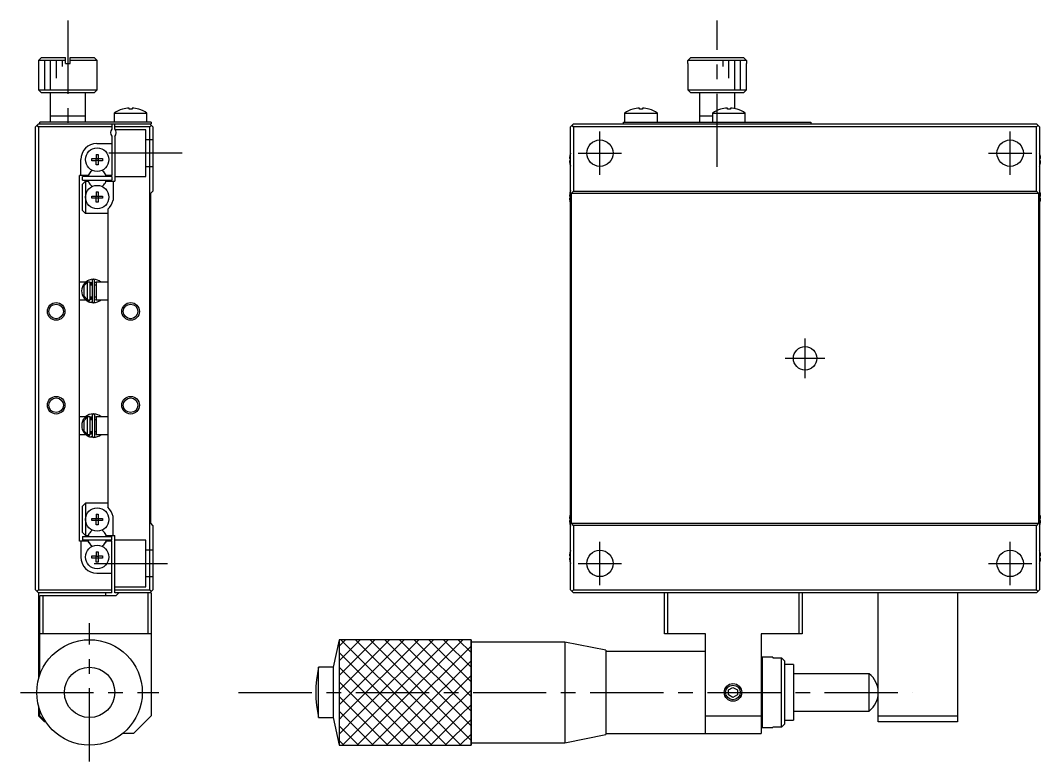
# Model space of a CAD drawing. Extents: x -23 to 392, y 4 to 256.
# Drawn here: x 217.6 to 391.7, y 90.3 to 216.8 of the extents above; entities that cross this region are included whole.
import ezdxf

# ---------------------------------------------------------------- set-up
doc = ezdxf.new("R2010")
doc.units = 0
doc.header["$LTSCALE"] = 10
doc.linetypes.add('CENTER', pattern=[2, 1.25, -0.25, 0.25, -0.25])
doc.linetypes.add('DASHED', pattern=[3.5, 2, -1.5])
doc.layers.get('0').update_dxf_attribs({"linetype": 'CONTINUOUS'})
doc.layers.add('CENTER', color=1, linetype='CENTER')

msp = doc.modelspace()

# ---------------------------------------------------------------- linework, layer by layer
at = {"color": 7, "linetype": 'CONTINUOUS'}
for p, q in [((221.191407, 210.426823), (220.691407, 209.926823)), ((225.291407, 209.926823), (220.691407, 209.926823)), ((220.691407, 209.926823), (220.691407, 204.926823)), ((221.191407, 210.426823), (225.291407, 210.426823)), ((225.291407, 209.426823), (225.291407, 210.426823)), ((225.291407, 209.426823), (226.091407, 209.426823)), ((226.091407, 210.426823), (230.191407, 210.426823)), ((226.091407, 209.426823), (226.091407, 210.426823)), ((230.691407, 209.926823), (226.091407, 209.926823)), ((230.691407, 209.926823), (230.191407, 210.426823)), ((230.691407, 204.926823), (230.691407, 209.926823)), ((331.479967, 209.426823), (331.495992, 209.426823)), ((331.479967, 209.426823), (331.479967, 204.926823)), ((331.495992, 209.926823), (331.99778, 210.426823)), ((331.495992, 209.426823), (331.495992, 209.926823)), ((341.463941, 209.926823), (331.495992, 209.926823)), ((331.99778, 210.426823), (340.962154, 210.426823)), ((340.962154, 210.426823), (341.463941, 209.926823)), ((341.463941, 209.926823), (341.463941, 209.426823)), ((341.463941, 209.426823), (341.479967, 209.426823)), ((341.479967, 204.926823), (341.479967, 209.426823)), ((220.691407, 204.926823), (230.691407, 204.926823)), ((220.691407, 204.926823), (221.191407, 204.426823)), ((230.191407, 204.426823), (221.191407, 204.426823)), ((222.691407, 204.426823), (222.691407, 199.426823)), ((228.691407, 199.426823), (228.691407, 204.426823)), ((230.191407, 204.426823), (230.691407, 204.926823)), ((331.479967, 204.926823), (341.479967, 204.926823)), ((331.479967, 204.926823), (331.979967, 204.426823)), ((340.979967, 204.426823), (331.979967, 204.426823)), ((333.479967, 204.426823), (333.479967, 199.426823)), ((339.479967, 201.718899), (339.479967, 204.426823)), ((340.979967, 204.426823), (341.479967, 204.926823)), ((228.691407, 200.426823), (222.691407, 200.426823)), ((233.591407, 200.969286), (239.191407, 200.969286)), ((233.591407, 200.969286), (233.591407, 199.426823)), ((234.992268, 201.620028), (234.98926, 201.626196)), ((236.131407, 201.620028), (236.131407, 201.813285)), ((236.651407, 201.620028), (236.131407, 201.620028)), ((236.651407, 201.813285), (236.651407, 201.620028)), ((237.793555, 201.626196), (237.790547, 201.620028)), ((239.191407, 199.426823), (239.191407, 200.969286)), ((320.679967, 200.969286), (320.679967, 199.426823)), ((320.679967, 200.969286), (326.279967, 200.969286)), ((322.080828, 201.620028), (322.077819, 201.626196)), ((323.219967, 201.620028), (323.219967, 201.813285)), ((323.739967, 201.620028), (323.219967, 201.620028)), ((323.739967, 201.813285), (323.739967, 201.620028)), ((324.882115, 201.626196), (324.879106, 201.620028)), ((326.279967, 199.426823), (326.279967, 200.969286)), ((335.679967, 200.426823), (333.479967, 200.426823)), ((335.679967, 200.969286), (335.679967, 199.426823)), ((335.679967, 200.969286), (341.279967, 200.969286)), ((337.080828, 201.620028), (337.077819, 201.626196)), ((338.219967, 201.620028), (338.219967, 201.813285)), ((338.739967, 201.620028), (338.219967, 201.620028)), ((338.739967, 201.813285), (338.739967, 201.620028)), ((339.882115, 201.626196), (339.879106, 201.620028)), ((341.279967, 199.426823), (341.279967, 200.969286)), ((220.691407, 199.126823), (220.191407, 198.626823)), ((220.191407, 119.626823), (220.191407, 198.626823)), ((220.691407, 198.626823), (220.441407, 198.876823)), ((220.691407, 199.126823), (239.891407, 199.126823)), ((233.191407, 198.626823), (220.691407, 198.626823)), ((220.691407, 198.626823), (220.691407, 119.626823)), ((220.891407, 199.126823), (220.891407, 199.426823)), ((239.891407, 199.426823), (220.891407, 199.426823)), ((233.191407, 199.126823), (233.191407, 198.226823)), ((233.691407, 198.288261), (233.691407, 199.126823)), ((239.691407, 198.626823), (233.691407, 198.626823)), ((240.191407, 198.626823), (239.691407, 199.126823)), ((239.941407, 198.876823), (239.691407, 198.626823)), ((239.691407, 119.626823), (239.691407, 198.626823)), ((239.891407, 199.426823), (239.891407, 199.126823)), ((240.191407, 198.626823), (240.191407, 187.626823)), ((311.479967, 198.626823), (311.979967, 199.126823)), ((311.479967, 119.626823), (311.479967, 198.626823)), ((311.979967, 198.626823), (311.729967, 198.876823)), ((311.979967, 199.126823), (390.979967, 199.126823)), ((311.979967, 198.626823), (311.979967, 187.626823)), ((390.979967, 198.626823), (311.979967, 198.626823)), ((320.479967, 199.126823), (320.479967, 199.426823)), ((320.479967, 199.426823), (352.479967, 199.426823)), ((352.479967, 199.426823), (352.479967, 199.126823)), ((391.479967, 198.626823), (390.979967, 199.126823)), ((391.229967, 198.876823), (390.979967, 198.626823)), ((390.979967, 187.626823), (390.979967, 198.626823)), ((391.479967, 198.626823), (391.479967, 119.626823)), ((233.191407, 197.026823), (233.191407, 190.326823)), ((233.691407, 196.965385), (233.691407, 189.326823)), ((230.641407, 195.776823), (233.191407, 195.776823)), ((230.511407, 193.913185), (230.871407, 193.913185)), ((230.511407, 193.913185), (230.511407, 193.206823)), ((230.871407, 193.913185), (230.871407, 193.206823)), ((311.405823, 193.915439), (311.410445, 193.913185)), ((391.549488, 193.913185), (391.554111, 193.915439)), ((227.891407, 190.326823), (227.891407, 193.026823)), ((229.805046, 192.846823), (229.805046, 193.206823)), ((229.805046, 193.206823), (230.511407, 193.206823)), ((230.511407, 192.846823), (229.805046, 192.846823)), ((230.52178, 193.196451), (230.511407, 193.206823)), ((230.52178, 192.857195), (230.511407, 192.846823)), ((230.511407, 192.140462), (230.511407, 192.846823)), ((230.871407, 192.140462), (230.511407, 192.140462)), ((230.52178, 193.196451), (230.861035, 193.196451)), ((230.52178, 192.857195), (230.52178, 193.196451)), ((230.861035, 192.857195), (230.52178, 192.857195)), ((230.861035, 193.196451), (230.871407, 193.206823)), ((230.861035, 193.196451), (230.861035, 192.857195)), ((230.861035, 192.857195), (230.871407, 192.846823)), ((230.871407, 193.206823), (231.577769, 193.206823)), ((230.871407, 192.846823), (230.871407, 192.140462)), ((231.577769, 192.846823), (230.871407, 192.846823)), ((231.577769, 193.206823), (231.577769, 192.846823)), ((311.290108, 193.206823), (311.410445, 193.206823)), ((311.410445, 192.846823), (311.290108, 192.846823)), ((311.410445, 192.140462), (311.405823, 192.138207)), ((311.410445, 193.206823), (311.410445, 192.846823)), ((391.549488, 193.206823), (391.669826, 193.206823)), ((391.549488, 192.846823), (391.549488, 193.206823)), ((391.669826, 192.846823), (391.549488, 192.846823)), ((391.554111, 192.138207), (391.549488, 192.140462)), ((227.691407, 127.926823), (227.691407, 190.326823)), ((229.146995, 190.326823), (227.691407, 190.326823)), ((228.191407, 189.526823), (228.191407, 190.126823)), ((233.191407, 190.126823), (228.191407, 190.126823)), ((229.316592, 190.620573), (229.146995, 190.326823)), ((232.235819, 190.326823), (232.066223, 190.620573)), ((233.191407, 190.326823), (232.235819, 190.326823)), ((233.191407, 190.126823), (233.191407, 189.526823)), ((228.191407, 189.526821), (233.191407, 189.526821)), ((228.191407, 188.826823), (228.691407, 189.326823)), ((228.191407, 184.326823), (228.191407, 188.826823)), ((228.691407, 189.326823), (229.146995, 189.326823)), ((228.691407, 189.326823), (228.691407, 183.826823)), ((229.146995, 189.326823), (229.316592, 189.033073)), ((232.066223, 189.033073), (232.235819, 189.326823)), ((232.235819, 189.326823), (233.691407, 189.326823)), ((233.391407, 189.326823), (233.391407, 186.104808)), ((229.805046, 186.446823), (229.805046, 186.806823)), ((229.805046, 186.806823), (230.511407, 186.806823)), ((230.511407, 186.446823), (229.805046, 186.446823)), ((230.511407, 187.513185), (230.871407, 187.513185)), ((230.511407, 187.513185), (230.511407, 186.806823)), ((230.52178, 186.796451), (230.511407, 186.806823)), ((230.52178, 186.457195), (230.511407, 186.446823)), ((230.511407, 185.740462), (230.511407, 186.446823)), ((230.52178, 186.796451), (230.861035, 186.796451)), ((230.52178, 186.457195), (230.52178, 186.796451)), ((230.861035, 186.457195), (230.52178, 186.457195)), ((230.861035, 186.796451), (230.871407, 186.806823)), ((230.861035, 186.796451), (230.861035, 186.457195)), ((230.861035, 186.457195), (230.871407, 186.446823)), ((230.871407, 187.513185), (230.871407, 186.806823)), ((230.871407, 186.806823), (231.577769, 186.806823)), ((230.871407, 186.446823), (230.871407, 185.740462)), ((231.577769, 186.446823), (230.871407, 186.446823)), ((231.577769, 186.806823), (231.577769, 186.446823)), ((239.841407, 187.276823), (240.191407, 187.626823)), ((239.841407, 130.976823), (239.841407, 187.276823)), ((311.290108, 186.806823), (311.410445, 186.806823)), ((311.410445, 186.446823), (311.290108, 186.446823)), ((311.405823, 187.515439), (311.410445, 187.513185)), ((311.410445, 186.806823), (311.410445, 186.446823)), ((311.629967, 187.276823), (311.979967, 187.626823)), ((311.629967, 130.976823), (311.629967, 187.276823)), ((311.629967, 187.276823), (391.329967, 187.276823)), ((311.979967, 187.626823), (390.979967, 187.626823)), ((390.979967, 187.626823), (391.329967, 187.276823)), ((391.329967, 187.276823), (391.329967, 130.976823)), ((391.549488, 187.513185), (391.554111, 187.515439)), ((391.549488, 186.806823), (391.669826, 186.806823)), ((391.549488, 186.446823), (391.549488, 186.806823)), ((391.669826, 186.446823), (391.549488, 186.446823)), ((230.871407, 185.740462), (230.511407, 185.740462)), ((232.491407, 184.547761), (232.491407, 133.705886)), ((311.410445, 185.740462), (311.405823, 185.738207)), ((391.554111, 185.738207), (391.549488, 185.740462)), ((228.691407, 183.826823), (228.191407, 184.326823)), ((232.491407, 183.826823), (228.691407, 183.826823)), ((229.265408, 172.452691), (229.23515, 172.439738)), ((229.259902, 172.449413), (229.256269, 172.448842)), ((229.320678, 172.474253), (229.264935, 172.453618)), ((229.811673, 172.383511), (229.811673, 168.833511)), ((230.261673, 168.833511), (230.261673, 172.383511)), ((228.736609, 172.126823), (227.691407, 172.126823)), ((228.491407, 171.543338), (228.991407, 172.072507)), ((228.491407, 169.710308), (228.491407, 171.543338)), ((229.491407, 172.126823), (228.991407, 172.126823)), ((228.991407, 172.126823), (228.991407, 169.126823)), ((229.491321, 172.060167), (229.811656, 172.143129)), ((229.491406, 172.054359), (229.504425, 172.056508)), ((229.491407, 169.126823), (229.491407, 172.126823)), ((229.811673, 171.626823), (229.491407, 171.626823)), ((229.504425, 172.056508), (229.517963, 172.058046)), ((229.517963, 172.058046), (229.531567, 172.058889)), ((229.531567, 172.058889), (229.5452, 172.059032)), ((229.5452, 172.059032), (229.558824, 172.058475)), ((229.558824, 172.058475), (229.572404, 172.05722)), ((229.572404, 172.05722), (229.585902, 172.05527)), ((229.585902, 172.05527), (229.599282, 172.052631)), ((229.599282, 172.052631), (229.612508, 172.049311)), ((229.612508, 172.049311), (229.625545, 172.04532)), ((229.625545, 172.04532), (229.638358, 172.040671)), ((229.638358, 172.040671), (229.650915, 172.035377)), ((229.650915, 172.035377), (229.663182, 172.029454)), ((229.663182, 172.029454), (229.675129, 172.02292)), ((229.675129, 172.02292), (229.686725, 172.015794)), ((229.686725, 172.015794), (229.697942, 172.008096)), ((229.691407, 171.626823), (229.691407, 172.013055)), ((229.697942, 172.008096), (229.708754, 171.999849)), ((229.708754, 171.999849), (229.719134, 171.991075)), ((229.719134, 171.991075), (229.729058, 171.981799)), ((229.729058, 171.981799), (229.738503, 171.972045)), ((229.738503, 171.972045), (229.747448, 171.961839)), ((229.747448, 171.961839), (229.755873, 171.95121)), ((229.755873, 171.95121), (229.76376, 171.940182)), ((229.76376, 171.940182), (229.771092, 171.928786)), ((229.771092, 171.928786), (229.777853, 171.917049)), ((229.777853, 171.917049), (229.784029, 171.905001)), ((229.784029, 171.905001), (229.789608, 171.892671)), ((229.789608, 171.892671), (229.794577, 171.880089)), ((229.794577, 171.880089), (229.798928, 171.867285)), ((229.798928, 171.867285), (229.802651, 171.854289)), ((229.802651, 171.854289), (229.80574, 171.841133)), ((229.80574, 171.841133), (229.808188, 171.827846)), ((229.808188, 171.827846), (229.809991, 171.81446)), ((229.809991, 171.81446), (229.811145, 171.801006)), ((229.811145, 171.801006), (229.811649, 171.787514)), ((229.811649, 171.787514), (229.811673, 171.783959)), ((230.491407, 171.626823), (230.261673, 171.626823)), ((230.261727, 172.142803), (230.4915, 172.091219)), ((230.491407, 172.126823), (230.491407, 169.126823)), ((232.491407, 172.126823), (230.491407, 172.126823)), ((227.691407, 169.126823), (228.695089, 169.126823)), ((228.991407, 169.18114), (228.491407, 169.710308)), ((228.991407, 169.126823), (229.491407, 169.126823)), ((229.256041, 168.768208), (229.332359, 169.024765)), ((229.280712, 168.862788), (229.276548, 168.849371)), ((229.285302, 168.876855), (229.280712, 168.862788)), ((229.290292, 168.891487), (229.285302, 168.876855)), ((229.29565, 168.906596), (229.290292, 168.891487)), ((229.301344, 168.922091), (229.29565, 168.906596)), ((229.307341, 168.93788), (229.301344, 168.922091)), ((229.313604, 168.953868), (229.307341, 168.93788)), ((229.320096, 168.969958), (229.313604, 168.953868)), ((229.326778, 168.986055), (229.320096, 168.969958)), ((229.33361, 169.002061), (229.326778, 168.986055)), ((229.332359, 169.024765), (229.384497, 169.126842)), ((229.34055, 169.017881), (229.33361, 169.002061)), ((229.347558, 169.033419), (229.34055, 169.017881)), ((229.35459, 169.048583), (229.347558, 169.033419)), ((229.361605, 169.063281), (229.35459, 169.048583)), ((229.368561, 169.077425), (229.361605, 169.063281)), ((229.375416, 169.09093), (229.368561, 169.077425)), ((229.382129, 169.103715), (229.375416, 169.09093)), ((229.388659, 169.115703), (229.382129, 169.103715)), ((229.394968, 169.126823), (229.388659, 169.115703)), ((229.49635, 169.161768), (229.491393, 169.162665)), ((229.491407, 169.626823), (229.811673, 169.626823)), ((229.509847, 169.159813), (229.49635, 169.161768)), ((229.523425, 169.158552), (229.509847, 169.159813)), ((229.537047, 169.157991), (229.523425, 169.158552)), ((229.550676, 169.158129), (229.537047, 169.157991)), ((229.564276, 169.158966), (229.550676, 169.158129)), ((229.577809, 169.160498), (229.564276, 169.158966)), ((229.591241, 169.162719), (229.577809, 169.160498)), ((229.604535, 169.165623), (229.591241, 169.162719)), ((229.617656, 169.1692), (229.604535, 169.165623)), ((229.630571, 169.173437), (229.617656, 169.1692)), ((229.643247, 169.178322), (229.630571, 169.173437)), ((229.655651, 169.183841), (229.643247, 169.178322)), ((229.667753, 169.189975), (229.655651, 169.183841)), ((229.679524, 169.196708), (229.667753, 169.189975)), ((229.690935, 169.204019), (229.679524, 169.196708)), ((229.701959, 169.211889), (229.690935, 169.204019)), ((229.691407, 169.204099), (229.691407, 169.626823)), ((229.71257, 169.220295), (229.701959, 169.211889)), ((229.722744, 169.229214), (229.71257, 169.220295)), ((229.732459, 169.238624), (229.722744, 169.229214)), ((229.741692, 169.248498), (229.732459, 169.238624)), ((229.750423, 169.258812), (229.741692, 169.248498)), ((229.758632, 169.26954), (229.750423, 169.258812)), ((229.766304, 169.280654), (229.758632, 169.26954)), ((229.77342, 169.292128), (229.766304, 169.280654)), ((229.779966, 169.303933), (229.77342, 169.292128)), ((229.785928, 169.316041), (229.779966, 169.303933)), ((229.791294, 169.328423), (229.785928, 169.316041)), ((229.796052, 169.34105), (229.791294, 169.328423)), ((229.800193, 169.353893), (229.796052, 169.34105)), ((229.803708, 169.36692), (229.800193, 169.353893)), ((229.806589, 169.380103), (229.803708, 169.36692)), ((229.80883, 169.393411), (229.806589, 169.380103)), ((229.810427, 169.406812), (229.80883, 169.393411)), ((229.811375, 169.420276), (229.810427, 169.406812)), ((229.811673, 169.433062), (229.811375, 169.420276)), ((230.261673, 169.626823), (230.491407, 169.626823)), ((230.491653, 169.125992), (230.261725, 169.073905)), ((230.491407, 169.126823), (232.491407, 169.126823)), ((229.222813, 168.78273), (229.262461, 168.765573)), ((229.261076, 168.779794), (229.260979, 168.77405)), ((229.260979, 168.77405), (229.261427, 168.769488)), ((229.261716, 168.786685), (229.261076, 168.779794)), ((229.261427, 168.769488), (229.264083, 168.7639)), ((229.262897, 168.794683), (229.261716, 168.786685)), ((229.264612, 168.803739), (229.262897, 168.794683)), ((229.264083, 168.7639), (229.264935, 168.763403)), ((229.266849, 168.813799), (229.264612, 168.803739)), ((229.264935, 168.763403), (229.296522, 168.751066)), ((229.269595, 168.824803), (229.266849, 168.813799)), ((229.272835, 168.836684), (229.269595, 168.824803)), ((229.276548, 168.849371), (229.272835, 168.836684)), ((229.296522, 168.751066), (229.330454, 168.739681)), ((229.316769, 168.743727), (230.008016, 168.609978)), ((229.330454, 168.739681), (229.364903, 168.730006)), ((229.364903, 168.730006), (229.399782, 168.722065)), ((229.399782, 168.722065), (229.435007, 168.715878)), ((229.435007, 168.715878), (229.47049, 168.711458)), ((229.47049, 168.711458), (229.506145, 168.708817)), ((229.506145, 168.708817), (229.541884, 168.707959)), ((229.541884, 168.707959), (229.577621, 168.708888)), ((229.577621, 168.708888), (229.613268, 168.7116)), ((229.613268, 168.7116), (229.648739, 168.716089)), ((229.648739, 168.716089), (229.683945, 168.722344)), ((229.683945, 168.722344), (229.718802, 168.73035)), ((229.718802, 168.73035), (229.753225, 168.740088)), ((229.753225, 168.740088), (229.787128, 168.751534)), ((229.787128, 168.751534), (229.820429, 168.76466)), ((229.820429, 168.76466), (229.82226, 168.765438)), ((228.703156, 149.126823), (227.691407, 149.126823)), ((228.491407, 148.543338), (228.991407, 149.072507)), ((228.491407, 146.710308), (228.491407, 148.543338)), ((229.491407, 149.126823), (228.991407, 149.126823)), ((228.991407, 149.126823), (228.991407, 146.126823)), ((229.274636, 149.490375), (229.236405, 149.473908)), ((229.329907, 149.511937), (229.274164, 149.491301)), ((229.491377, 149.094369), (229.820884, 149.180813)), ((229.491391, 149.090109), (229.500217, 149.091963)), ((229.491407, 146.126823), (229.491407, 149.126823)), ((229.820902, 148.626823), (229.491407, 148.626823)), ((229.500217, 149.091963), (229.513654, 149.094192)), ((229.513654, 149.094192), (229.527192, 149.09573)), ((229.527192, 149.09573), (229.540796, 149.096572)), ((229.540796, 149.096572), (229.554428, 149.096715)), ((229.554428, 149.096715), (229.568053, 149.096158)), ((229.568053, 149.096158), (229.581633, 149.094903)), ((229.581633, 149.094903), (229.595131, 149.092953)), ((229.595131, 149.092953), (229.608511, 149.090314)), ((229.608511, 149.090314), (229.621737, 149.086994)), ((229.621737, 149.086994), (229.634774, 149.083004)), ((229.634774, 149.083004), (229.647587, 149.078354)), ((229.647587, 149.078354), (229.660143, 149.07306)), ((229.660143, 149.07306), (229.67241, 149.067138)), ((229.67241, 149.067138), (229.684357, 149.060604)), ((229.684357, 149.060604), (229.695953, 149.053478)), ((229.691407, 148.626823), (229.691407, 149.056491)), ((229.695953, 149.053478), (229.707171, 149.04578)), ((229.707171, 149.04578), (229.717983, 149.037533)), ((229.717983, 149.037533), (229.728362, 149.028759)), ((229.728362, 149.028759), (229.738286, 149.019482)), ((229.738286, 149.019482), (229.747732, 149.009728)), ((229.747732, 149.009728), (229.756677, 148.999523)), ((229.756677, 148.999523), (229.765102, 148.988893)), ((229.765102, 148.988893), (229.772989, 148.977866)), ((229.772989, 148.977866), (229.780321, 148.96647)), ((229.780321, 148.96647), (229.787081, 148.954733)), ((229.787081, 148.954733), (229.793258, 148.942685)), ((229.793258, 148.942685), (229.798836, 148.930355)), ((229.798836, 148.930355), (229.803806, 148.917773)), ((229.803806, 148.917773), (229.808157, 148.904968)), ((229.808157, 148.904968), (229.81188, 148.891973)), ((229.81188, 148.891973), (229.814969, 148.878816)), ((229.814969, 148.878816), (229.817417, 148.865529)), ((229.817417, 148.865529), (229.81922, 148.852143)), ((229.81922, 148.852143), (229.820374, 148.838689)), ((229.820374, 148.838689), (229.820877, 148.825198)), ((229.820877, 148.825198), (229.820902, 148.821642)), ((229.820902, 149.421194), (229.820902, 145.871194)), ((230.270902, 145.871194), (230.270902, 149.421194)), ((230.491407, 148.626823), (230.270902, 148.626823)), ((230.270956, 149.180486), (230.491576, 149.131667)), ((230.491407, 149.126823), (230.491407, 146.126823)), ((232.491407, 149.126823), (230.491407, 149.126823)), ((230.491576, 149.131667), (230.50673, 149.127057)), ((228.991407, 146.18114), (228.491407, 146.710308)), ((229.491407, 146.626823), (229.820902, 146.626823)), ((229.676982, 146.227659), (229.66488, 146.221524)), ((229.688753, 146.234391), (229.676982, 146.227659)), ((229.700163, 146.241703), (229.688753, 146.234391)), ((229.691407, 146.235678), (229.691407, 146.626823)), ((229.711187, 146.249572), (229.700163, 146.241703)), ((229.721799, 146.257978), (229.711187, 146.249572)), ((229.731973, 146.266898), (229.721799, 146.257978)), ((229.741687, 146.276307), (229.731973, 146.266898)), ((229.75092, 146.286182), (229.741687, 146.276307)), ((229.759651, 146.296496), (229.75092, 146.286182)), ((229.767861, 146.307224), (229.759651, 146.296496)), ((229.775532, 146.318338), (229.767861, 146.307224)), ((229.782648, 146.329812), (229.775532, 146.318338)), ((229.789195, 146.341617), (229.782648, 146.329812)), ((229.795157, 146.353725), (229.789195, 146.341617)), ((229.800523, 146.366107), (229.795157, 146.353725)), ((229.805281, 146.378734), (229.800523, 146.366107)), ((229.809422, 146.391576), (229.805281, 146.378734)), ((229.812936, 146.404604), (229.809422, 146.391576)), ((229.815817, 146.417787), (229.812936, 146.404604)), ((229.818059, 146.431094), (229.815817, 146.417787)), ((229.819655, 146.444496), (229.818059, 146.431094)), ((229.820603, 146.45796), (229.819655, 146.444496)), ((229.820902, 146.470746), (229.820603, 146.45796)), ((230.270902, 146.626823), (230.491407, 146.626823)), ((227.691407, 146.126823), (228.747076, 146.126823)), ((228.991407, 146.126823), (229.491407, 146.126823)), ((229.231835, 145.819918), (229.285259, 145.797622)), ((229.265269, 145.805892), (229.341588, 146.062449)), ((229.270314, 145.817635), (229.27021, 145.811665)), ((229.27021, 145.811665), (229.270693, 145.806969)), ((229.271003, 145.824841), (229.270314, 145.817635)), ((229.270693, 145.806969), (229.273311, 145.801584)), ((229.272275, 145.833236), (229.271003, 145.824841)), ((229.274121, 145.842766), (229.272275, 145.833236)), ((229.273311, 145.801584), (229.274164, 145.801087)), ((229.276528, 145.853369), (229.274121, 145.842766)), ((229.274164, 145.801087), (229.305751, 145.78875)), ((229.279481, 145.864977), (229.276528, 145.853369)), ((229.282962, 145.877514), (229.279481, 145.864977)), ((229.286947, 145.8909), (229.282962, 145.877514)), ((229.29141, 145.905048), (229.286947, 145.8909)), ((229.296324, 145.919867), (229.29141, 145.905048)), ((229.301655, 145.935259), (229.296324, 145.919867)), ((229.307371, 145.951127), (229.301655, 145.935259)), ((229.305751, 145.78875), (229.339683, 145.777364)), ((229.313432, 145.967367), (229.307371, 145.951127)), ((229.319802, 145.983874), (229.313432, 145.967367)), ((229.326437, 146.000542), (229.319802, 145.983874)), ((229.325998, 145.781411), (230.017245, 145.647662)), ((229.333296, 146.017262), (229.326437, 146.000542)), ((229.340333, 146.033927), (229.333296, 146.017262)), ((229.339683, 145.777364), (229.374132, 145.767689)), ((229.347504, 146.050428), (229.340333, 146.033927)), ((229.341588, 146.062449), (229.372767, 146.126842)), ((229.354762, 146.066659), (229.347504, 146.050428)), ((229.36206, 146.082515), (229.354762, 146.066659)), ((229.369351, 146.097894), (229.36206, 146.082515)), ((229.376588, 146.112695), (229.369351, 146.097894)), ((229.374132, 145.767689), (229.409011, 145.759749)), ((229.383723, 146.126823), (229.376588, 146.112695)), ((229.409011, 145.759749), (229.444235, 145.753561)), ((229.444235, 145.753561), (229.479718, 145.749142)), ((229.479718, 145.749142), (229.515373, 145.7465)), ((229.4922, 146.202096), (229.491403, 146.202276)), ((229.505579, 146.199451), (229.4922, 146.202096)), ((229.519076, 146.197496), (229.505579, 146.199451)), ((229.515373, 145.7465), (229.551113, 145.745643)), ((229.532653, 146.196236), (229.519076, 146.197496)), ((229.546275, 146.195674), (229.532653, 146.196236)), ((229.559904, 146.195813), (229.546275, 146.195674)), ((229.551113, 145.745643), (229.58685, 145.746571)), ((229.573504, 146.196649), (229.559904, 146.195813)), ((229.587038, 146.198181), (229.573504, 146.196649)), ((229.58685, 145.746571), (229.622497, 145.749284)), ((229.600469, 146.200403), (229.587038, 146.198181)), ((229.613763, 146.203307), (229.600469, 146.200403)), ((229.626885, 146.206883), (229.613763, 146.203307)), ((229.622497, 145.749284), (229.657967, 145.753773)), ((229.6398, 146.211121), (229.626885, 146.206883)), ((229.652475, 146.216006), (229.6398, 146.211121)), ((229.66488, 146.221524), (229.652475, 146.216006)), ((229.657967, 145.753773), (229.693174, 145.760028)), ((229.693174, 145.760028), (229.728031, 145.768034)), ((229.728031, 145.768034), (229.762453, 145.777771)), ((229.762453, 145.777771), (229.796356, 145.789217)), ((229.796356, 145.789217), (229.829658, 145.802344)), ((229.829658, 145.802344), (229.831489, 145.803122)), ((230.491459, 146.160807), (230.270954, 146.111589)), ((230.491407, 146.126823), (232.491407, 146.126823)), ((228.191407, 133.926823), (228.691407, 134.426823)), ((232.491407, 134.426823), (228.691407, 134.426823)), ((228.691407, 134.426823), (228.691407, 128.926823)), ((228.191407, 129.426823), (228.191407, 133.926823)), ((230.511407, 132.513185), (230.871407, 132.513185)), ((230.511407, 132.513185), (230.511407, 131.806823)), ((230.871407, 132.513185), (230.871407, 131.806823)), ((311.405823, 132.515439), (311.410445, 132.513185)), ((391.549488, 132.513185), (391.554111, 132.515439)), ((229.805046, 131.446823), (229.805046, 131.806823)), ((229.805046, 131.806823), (230.511407, 131.806823)), ((230.511407, 131.446823), (229.805046, 131.446823)), ((230.52178, 131.796451), (230.511407, 131.806823)), ((230.52178, 131.457195), (230.511407, 131.446823)), ((230.511407, 130.740462), (230.511407, 131.446823)), ((230.871407, 130.740462), (230.511407, 130.740462)), ((230.52178, 131.796451), (230.861035, 131.796451)), ((230.52178, 131.457195), (230.52178, 131.796451)), ((230.861035, 131.457195), (230.52178, 131.457195)), ((230.861035, 131.796451), (230.871407, 131.806823)), ((230.861035, 131.796451), (230.861035, 131.457195)), ((230.861035, 131.457195), (230.871407, 131.446823)), ((230.871407, 131.806823), (231.577769, 131.806823)), ((230.871407, 131.446823), (230.871407, 130.740462)), ((231.577769, 131.446823), (230.871407, 131.446823)), ((231.577769, 131.806823), (231.577769, 131.446823)), ((233.391407, 128.926823), (233.391407, 132.148839)), ((240.191407, 130.626823), (239.841407, 130.976823)), ((240.191407, 130.626823), (240.191407, 119.626823)), ((311.290108, 131.806823), (311.410445, 131.806823)), ((311.410445, 131.446823), (311.290108, 131.446823)), ((311.410445, 130.740462), (311.405823, 130.738207)), ((311.410445, 131.806823), (311.410445, 131.446823)), ((311.979967, 130.626823), (311.629967, 130.976823)), ((311.629967, 130.976823), (391.329967, 130.976823)), ((390.979967, 130.626823), (311.979967, 130.626823)), ((311.979967, 130.626823), (311.979967, 119.626823)), ((391.329967, 130.976823), (390.979967, 130.626823)), ((390.979967, 119.626823), (390.979967, 130.626823)), ((391.549488, 131.806823), (391.669826, 131.806823)), ((391.549488, 131.446823), (391.549488, 131.806823)), ((391.669826, 131.446823), (391.549488, 131.446823)), ((391.554111, 130.738207), (391.549488, 130.740462)), ((228.691407, 128.926823), (228.191407, 129.426823)), ((228.691407, 128.926823), (229.146995, 128.926823)), ((229.146995, 128.926823), (229.316592, 129.220573)), ((232.066223, 129.220573), (232.235819, 128.926823)), ((232.235819, 128.926823), (233.691407, 128.926823)), ((233.691407, 119.126823), (233.691407, 128.926823)), ((229.146995, 127.926823), (227.691407, 127.926823)), ((227.891407, 127.926823), (227.891407, 125.226823)), ((228.191407, 128.726825), (233.191407, 128.726825)), ((228.191407, 128.726823), (228.191407, 128.126823)), ((233.191407, 128.126823), (228.191407, 128.126823)), ((229.316592, 127.633073), (229.146995, 127.926823)), ((232.235819, 127.926823), (232.066223, 127.633073)), ((233.191407, 127.926823), (232.235819, 127.926823)), ((233.191407, 128.126823), (233.191407, 128.726823)), ((233.191407, 119.126823), (233.191407, 127.926823)), ((229.805046, 125.046823), (229.805046, 125.406823)), ((229.805046, 125.406823), (230.511407, 125.406823)), ((230.511407, 126.113185), (230.871407, 126.113185)), ((230.511407, 126.113185), (230.511407, 125.406823)), ((230.52178, 125.396451), (230.511407, 125.406823)), ((230.52178, 125.396451), (230.861035, 125.396451)), ((230.52178, 125.057195), (230.52178, 125.396451)), ((230.861035, 125.396451), (230.871407, 125.406823)), ((230.861035, 125.396451), (230.861035, 125.057195)), ((230.871407, 126.113185), (230.871407, 125.406823)), ((230.871407, 125.406823), (231.577769, 125.406823)), ((231.577769, 125.406823), (231.577769, 125.046823)), ((311.290108, 125.406823), (311.410445, 125.406823)), ((311.405823, 126.115439), (311.410445, 126.113185)), ((311.410445, 125.406823), (311.410445, 125.046823)), ((391.549488, 126.113185), (391.554111, 126.115439)), ((391.549488, 125.406823), (391.669826, 125.406823)), ((391.549488, 125.046823), (391.549488, 125.406823)), ((230.511407, 125.046823), (229.805046, 125.046823)), ((230.52178, 125.057195), (230.511407, 125.046823)), ((230.511407, 124.340462), (230.511407, 125.046823)), ((230.871407, 124.340462), (230.511407, 124.340462)), ((230.861035, 125.057195), (230.52178, 125.057195)), ((230.861035, 125.057195), (230.871407, 125.046823)), ((230.871407, 125.046823), (230.871407, 124.340462)), ((231.577769, 125.046823), (230.871407, 125.046823)), ((311.410445, 125.046823), (311.290108, 125.046823)), ((311.410445, 124.340462), (311.405823, 124.338207)), ((391.669826, 125.046823), (391.549488, 125.046823)), ((391.554111, 124.338207), (391.549488, 124.340462)), ((230.641407, 122.476823), (233.191407, 122.476823)), ((220.691407, 119.126823), (220.191407, 119.626823)), ((220.441407, 119.376823), (220.691407, 119.626823)), ((220.691407, 119.626823), (233.191407, 119.626823)), ((220.691407, 119.126823), (220.691407, 104.431167)), ((233.191407, 119.126823), (220.691407, 119.126823)), ((220.891407, 105.084863), (220.891407, 118.626823)), ((233.891407, 118.626823), (220.891407, 118.626823)), ((221.391407, 118.626823), (221.391407, 112.126823)), ((232.191407, 118.626823), (232.191407, 119.126823)), ((233.691407, 119.626823), (239.691407, 119.626823)), ((239.891407, 119.126823), (233.691407, 119.126823)), ((234.391407, 119.126823), (233.891407, 118.626823)), ((239.391407, 112.126823), (239.391407, 119.126823)), ((239.691407, 119.626823), (239.941407, 119.376823)), ((239.691407, 119.126823), (240.191407, 119.626823)), ((239.891407, 119.126823), (239.891407, 98.126823)), ((311.479967, 119.626823), (311.979967, 119.126823)), ((311.729967, 119.376823), (311.979967, 119.626823)), ((311.979967, 119.626823), (390.979967, 119.626823)), ((390.979967, 119.126823), (311.979967, 119.126823)), ((327.479967, 112.126823), (327.479967, 119.126823)), ((327.979967, 119.126823), (327.979967, 112.126823)), ((350.479967, 112.126823), (350.479967, 119.126823)), ((350.979967, 119.126823), (350.979967, 112.126823)), ((363.979967, 97.126823), (363.979967, 119.126823)), ((377.479967, 119.126823), (377.479967, 97.126823)), ((390.979967, 119.626823), (391.229967, 119.376823)), ((390.979967, 119.126823), (391.479967, 119.626823)), ((239.891407, 112.126823), (220.891407, 112.126823)), ((334.479967, 112.126823), (327.479967, 112.126823)), ((334.479967, 95.126823), (334.479967, 112.126823)), ((350.979967, 112.126823), (343.979967, 112.126823)), ((343.979967, 112.126823), (343.979967, 95.126823)), ((271.979967, 111.126823), (270.979967, 106.426823)), ((271.979967, 111.126823), (271.979967, 93.126823)), ((294.479967, 111.126823), (271.979967, 111.126823)), ((294.479967, 111.126823), (271.979967, 111.126823)), ((271.979967, 111.126823), (271.979967, 93.126823)), ((294.479967, 111.126823), (294.479967, 93.126823)), ((294.479967, 93.126823), (294.479967, 111.126823)), ((310.479967, 110.726823), (294.479967, 110.726823)), ((310.479967, 110.726823), (310.479967, 93.526823)), ((317.479967, 109.326823), (310.479967, 110.726823)), ((317.479967, 109.326823), (317.479967, 94.926823)), ((334.479967, 109.126823), (317.479967, 109.126823)), ((344.179967, 108.126823), (343.979967, 107.926823)), ((344.179967, 108.126823), (344.179967, 96.126823)), ((345.979967, 108.126823), (344.179967, 108.126823)), ((345.979967, 108.126823), (345.979967, 108.042903)), ((345.979967, 108.042903), (347.479967, 108.042903)), ((347.479967, 96.210743), (347.479967, 108.042903)), ((347.479967, 108.042903), (347.979967, 107.53515)), ((268.479967, 97.826823), (268.479967, 106.426823)), ((270.979967, 106.426823), (268.479967, 106.426823)), ((270.979967, 106.426823), (270.979967, 97.826823)), ((347.979967, 107.53515), (347.979967, 96.718496)), ((349.479967, 106.876823), (347.979967, 106.876823)), ((349.479967, 106.876823), (349.479967, 97.376823)), ((362.412787, 105.301823), (349.479967, 105.301823)), ((362.412787, 98.951823), (362.412787, 105.301823)), ((338.429967, 102.559836), (339.179967, 102.992849)), ((339.179967, 102.992849), (339.929967, 102.559836)), ((338.429967, 101.693811), (338.429967, 102.559836)), ((339.179967, 101.260798), (338.429967, 101.693811)), ((339.929967, 101.693811), (339.179967, 101.260798)), ((339.929967, 102.559836), (339.929967, 101.693811)), ((220.691407, 99.82248), (220.691407, 98.126823)), ((220.691407, 98.126823), (221.691407, 97.126823)), ((220.891407, 98.126823), (220.891407, 99.168783)), ((220.891407, 98.126823), (221.94245, 97.075781)), ((236.891407, 95.126823), (239.891407, 98.126823)), ((268.479967, 97.826823), (270.979967, 97.826823)), ((270.979967, 97.826823), (271.979967, 93.126823)), ((334.479967, 98.126823), (343.979967, 98.126823)), ((349.479967, 98.951823), (362.412787, 98.951823)), ((363.979967, 98.126823), (377.479967, 98.126823)), ((221.891407, 97.126823), (221.691407, 97.126823)), ((343.979967, 96.326823), (344.179967, 96.126823)), ((344.179967, 96.126823), (345.979967, 96.126823)), ((345.979967, 96.210743), (345.979967, 96.126823)), ((347.479967, 96.210743), (345.979967, 96.210743)), ((347.979967, 96.718496), (347.479967, 96.210743)), ((347.979967, 97.376823), (349.479967, 97.376823)), ((377.479967, 97.126823), (363.979967, 97.126823)), ((236.891407, 95.126823), (235.048262, 95.126823)), ((310.479967, 93.526823), (317.479967, 94.926823)), ((317.479967, 95.126823), (343.979967, 95.126823)), ((271.979967, 93.126823), (294.479967, 93.126823)), ((271.979967, 93.126823), (294.479967, 93.126823)), ((294.479967, 93.526823), (310.479967, 93.526823))]:
    msp.add_line(p, q, dxfattribs=at)
at = {"color": 3, "linetype": 'CONTINUOUS'}
for p, q in [((221.691407, 209.926823), (221.691407, 204.926823)), ((222.691407, 209.926823), (222.691407, 204.926823)), ((223.691407, 209.926823), (223.691407, 206.926823)), ((224.691407, 209.926823), (224.691407, 208.926823)), ((337.479967, 208.926823), (337.479967, 209.926823)), ((338.479967, 206.926823), (338.479967, 209.926823)), ((339.479967, 204.926823), (339.479967, 209.926823)), ((340.479967, 204.926823), (340.479967, 209.926823)), ((271.979967, 110.02804), (273.07875, 111.126823)), ((271.979967, 107.52804), (275.57875, 111.126823)), ((271.979967, 105.02804), (278.07875, 111.126823)), ((271.979967, 102.52804), (280.57875, 111.126823)), ((271.979967, 100.02804), (283.07875, 111.126823)), ((272.271457, 111.126823), (285.175104, 98.223177)), ((272.675104, 98.223177), (285.57875, 111.126823)), ((274.771457, 111.126823), (287.675104, 98.223177)), ((275.175104, 98.223177), (288.07875, 111.126823)), ((277.271457, 111.126823), (290.175104, 98.223177)), ((277.675104, 98.223177), (290.57875, 111.126823)), ((279.771457, 111.126823), (292.675104, 98.223177)), ((280.175104, 98.223177), (293.07875, 111.126823)), ((282.271457, 111.126823), (294.479967, 98.918314)), ((282.675104, 98.223177), (294.479967, 110.02804)), ((284.771457, 111.126823), (294.479967, 101.418314)), ((287.271457, 111.126823), (294.479967, 103.918314)), ((289.771457, 111.126823), (294.479967, 106.418314)), ((292.271457, 111.126823), (294.479967, 108.918314)), ((271.979967, 108.918314), (282.675104, 98.223177)), ((271.979967, 106.418314), (280.175104, 98.223177)), ((285.175104, 98.223177), (294.479967, 107.52804)), ((287.675104, 98.223177), (294.479967, 105.02804)), ((271.979967, 103.918314), (277.675104, 98.223177)), ((271.979967, 101.418314), (275.175104, 98.223177)), ((290.175104, 98.223177), (294.479967, 102.52804)), ((292.675104, 98.223177), (294.479967, 100.02804)), ((271.979967, 98.918314), (272.675104, 98.223177)), ((271.979967, 97.52804), (272.675104, 98.223177)), ((271.979967, 95.02804), (275.175104, 98.223177)), ((272.57875, 93.126823), (277.675104, 98.223177)), ((272.675104, 98.223177), (277.771457, 93.126823)), ((275.07875, 93.126823), (280.175104, 98.223177)), ((275.175104, 98.223177), (280.271457, 93.126823)), ((277.57875, 93.126823), (282.675104, 98.223177)), ((277.675104, 98.223177), (282.771457, 93.126823)), ((280.07875, 93.126823), (285.175104, 98.223177)), ((280.175104, 98.223177), (285.271457, 93.126823)), ((282.57875, 93.126823), (287.675104, 98.223177)), ((282.675104, 98.223177), (287.771457, 93.126823)), ((285.07875, 93.126823), (290.175104, 98.223177)), ((285.175104, 98.223177), (290.271457, 93.126823)), ((287.57875, 93.126823), (292.675104, 98.223177)), ((287.675104, 98.223177), (292.771457, 93.126823)), ((290.07875, 93.126823), (294.479967, 97.52804)), ((290.175104, 98.223177), (294.479967, 93.918314)), ((292.675104, 98.223177), (294.479967, 96.418314)), ((271.979967, 96.418314), (275.271457, 93.126823)), ((292.57875, 93.126823), (294.479967, 95.02804)), ((271.979967, 93.918314), (272.771457, 93.126823))]:
    msp.add_line(p, q, dxfattribs=at)
at = {"color": 3, "linetype": 'DASHED'}
for p, q in [((238.991407, 198.126823), (233.807665, 198.126823)), ((238.991407, 190.126823), (238.991407, 198.126823)), ((240.191407, 196.376823), (238.991407, 196.376823)), ((238.991407, 191.876823), (240.191407, 191.876823)), ((233.691407, 190.126823), (238.991407, 190.126823)), ((238.991407, 128.126823), (233.691407, 128.126823)), ((238.991407, 120.126823), (238.991407, 128.126823)), ((240.191407, 126.376823), (238.991407, 126.376823)), ((238.991407, 121.876823), (240.191407, 121.876823)), ((233.691407, 120.126823), (238.991407, 120.126823))]:
    msp.add_line(p, q, dxfattribs=at)
at = {"color": 7, "linetype": 'CONTINUOUS'}
for centre, radius in [((230.691407, 193.026823), 2), ((316.479967, 194.126823), 2.25), ((386.479967, 194.126823), 2.25), ((230.691407, 186.626823), 2), ((223.691407, 167.126823), 1.25), ((236.391407, 167.126823), 1.25), ((351.479967, 159.126823), 2), ((223.691407, 151.126823), 1.25), ((236.391407, 151.126823), 1.25), ((230.691407, 131.626823), 2), ((230.691407, 125.226823), 2), ((316.479967, 124.126823), 2.25), ((386.479967, 124.126823), 2.25), ((229.391407, 102.126823), 9), ((229.391407, 102.126823), 4.3), ((339.179967, 102.126823), 1.25)]:
    msp.add_circle(centre, radius, dxfattribs=at)
at = {"color": 3, "linetype": 'CONTINUOUS'}
for centre in [(223.691407, 167.126823), (236.391407, 167.126823), (223.691407, 151.126823), (236.391407, 151.126823), (339.179967, 102.126823)]:
    msp.add_circle(centre, 1.5, dxfattribs=at)
at = {"color": 7, "linetype": 'CONTINUOUS'}
for centre, radius, start, end in [((236.391407, 196.826823), 5, 106.285843, 124.055798), ((236.391407, 196.826823), 4.993235, 92.984767, 106.272555), ((236.391407, 196.826823), 4.993235, 73.727445, 87.015233), ((236.391407, 196.826823), 5, 55.944202, 73.714157), ((323.479967, 196.826823), 5, 106.285843, 124.055798), ((323.479967, 196.826823), 4.993235, 92.984767, 106.272555), ((323.479967, 196.826823), 4.993235, 73.727445, 87.015233), ((323.479967, 196.826823), 5, 55.944202, 73.714157), ((338.479967, 196.826823), 5, 106.285843, 124.055798), ((338.479967, 196.826823), 4.993235, 92.984767, 106.272555), ((338.479967, 196.826823), 4.993235, 73.727445, 87.015233), ((338.479967, 196.826823), 5, 55.944202, 73.714157), ((233.991407, 197.626823), 1, 143.130102, 216.869898), ((232.941407, 197.626823), 1, 318.590378, 41.409622), ((230.641407, 193.026823), 2.75, 90, 180), ((314.479967, 193.026823), 3.194933, 163.893288, 176.770291), ((314.479967, 193.026823), 3.2, 159.635865, 163.877467), ((388.479967, 193.026823), 3.2, 16.122533, 20.364135), ((388.479967, 193.026823), 3.194933, 3.229709, 16.106712), ((314.479967, 193.026823), 3.194933, 183.229709, 196.106712), ((314.479967, 193.026823), 3.2, 196.122533, 200.364135), ((388.479967, 193.026823), 3.2, 339.635865, 343.877467), ((388.479967, 193.026823), 3.194933, 343.893288, 356.770291), ((230.691407, 189.826822), 1.5875, 150, 169.106911), ((230.691407, 189.826823), 1.5875, 135, 150), ((230.806407, 189.712014), 1.75, 121.886504, 135.004406), ((230.691407, 189.826822), 1.5875, 120.433182, 134.999975), ((230.691407, 189.826822), 1.5875, 30.000031, 59.566818), ((230.576407, 189.712014), 1.75, 44.995594, 58.113496), ((230.691407, 189.826822), 1.5875, 10.893075, 30.000031), ((230.691407, 189.826822), 1.5875, 190.893075, 210), ((230.691407, 189.826823), 1.5875, 210, 225), ((230.691407, 189.826822), 1.5875, 224.999975, 239.566737), ((230.806407, 189.941633), 1.75, 224.995594, 238.113496), ((230.691407, 189.826822), 1.5875, 300.433263, 315.000025), ((230.576407, 189.941633), 1.75, 301.886504, 315.004406), ((230.691407, 189.826822), 1.5875, 315.000026, 349.10691), ((314.479967, 186.626823), 3.194933, 163.893288, 176.770291), ((314.479967, 186.626823), 3.194933, 183.229709, 196.106712), ((314.479967, 186.626823), 3.2, 159.635865, 163.877467), ((388.479967, 186.626823), 3.2, 16.122533, 20.364135), ((388.479967, 186.626823), 3.194933, 3.229709, 16.106712), ((388.479967, 186.626823), 3.194933, 343.893288, 356.770291), ((230.691407, 186.626823), 2.75, 310.885193, 349.057501), ((314.479967, 186.626823), 3.2, 196.122533, 200.364135), ((388.479967, 186.626823), 3.2, 339.635865, 343.877467), ((230.037032, 170.60835), 1.998953, 90.830461, 247.286566), ((230.036673, 172.383511), 0.225, 0, 180), ((230.038183, 170.613175), 1.994033, 49.400601, 89.230412), ((230.035161, 170.612352), 2.002667, 270.777946, 312.110892), ((230.036673, 168.833511), 0.225, 180, 0), ((230.046261, 147.646033), 1.998953, 90.830461, 247.286566), ((230.045902, 149.421194), 0.225, 0, 180), ((230.047521, 147.650778), 1.994111, 47.758977, 89.233591), ((230.045902, 145.871194), 0.225, 180, 0), ((230.044201, 147.650985), 2.003618, 270.78297, 310.460387), ((230.691407, 131.626823), 2.75, 10.942499, 49.114807), ((314.479967, 131.626823), 3.194933, 163.893288, 176.770291), ((314.479967, 131.626823), 3.2, 159.635865, 163.877467), ((388.479967, 131.626823), 3.2, 16.122533, 20.364135), ((388.479967, 131.626823), 3.194933, 3.229709, 16.106712), ((314.479967, 131.626823), 3.194933, 183.229709, 196.106712), ((314.479967, 131.626823), 3.2, 196.122533, 200.364135), ((388.479967, 131.626823), 3.2, 339.635865, 343.877467), ((388.479967, 131.626823), 3.194933, 343.893288, 356.770291), ((230.691407, 128.426824), 1.5875, 135.000026, 169.106956), ((230.691407, 128.426824), 1.5875, 120.433263, 135.000025), ((230.806407, 128.312014), 1.75, 121.886504, 135.004406), ((230.691407, 128.426824), 1.5875, 44.999975, 59.566737), ((230.576407, 128.312014), 1.75, 44.995594, 58.113496), ((230.691407, 128.426823), 1.5875, 30, 45), ((230.691407, 128.426824), 1.5875, 10.893136, 29.999969), ((230.691407, 128.426824), 1.5875, 190.89301, 210.000031), ((230.691407, 128.426824), 1.5875, 210.000031, 239.566818), ((230.806407, 128.541633), 1.75, 224.995594, 238.113496), ((230.691407, 128.426824), 1.5875, 300.433182, 314.999975), ((230.576407, 128.541633), 1.75, 301.886504, 315.004406), ((230.691407, 128.426823), 1.5875, 315, 330), ((230.691407, 128.426824), 1.5875, 329.999969, 349.10699), ((314.479967, 125.226823), 3.194933, 163.893288, 176.770291), ((314.479967, 125.226823), 3.2, 159.635865, 163.877467), ((388.479967, 125.226823), 3.2, 16.122533, 20.364135), ((388.479967, 125.226823), 3.194933, 3.229709, 16.106712), ((230.641407, 125.226823), 2.75, 180, 270), ((314.479967, 125.226823), 3.194933, 183.229709, 196.106712), ((314.479967, 125.226823), 3.2, 196.122533, 200.364135), ((388.479967, 125.226823), 3.2, 339.635865, 343.877467), ((388.479967, 125.226823), 3.194933, 343.893288, 356.770291), ((286.719967, 102.126823), 18.74, 166.734971, 193.265029), ((359.979811, 102.126823), 4, 307.462651, 52.537349)]:
    msp.add_arc(centre, radius, start, end, dxfattribs=at)
at = {"layer": 'CENTER', "color": 1, "linetype": 'CENTER'}
for p, q in [((225.691407, 216.776823), (225.691407, 196.776823)), ((336.479967, 191.776823), (336.479967, 216.776823)), ((316.479967, 190.426823), (316.479967, 197.826823)), ((386.479967, 190.426823), (386.479967, 197.826823)), ((245.191407, 194.126823), (230.191407, 194.126823)), ((312.779967, 194.126823), (320.179967, 194.126823)), ((382.779967, 194.126823), (390.179967, 194.126823)), ((351.479967, 155.726823), (351.479967, 162.526823)), ((348.079967, 159.126823), (354.879967, 159.126823)), ((316.479967, 120.426823), (316.479967, 127.826823)), ((386.479967, 120.426823), (386.479967, 127.826823)), ((230.191407, 124.126823), (245.191407, 124.126823)), ((312.779967, 124.126823), (320.179967, 124.126823)), ((382.779967, 124.126823), (390.179967, 124.126823)), ((229.391407, 90.326823), (229.391407, 113.926823)), ((217.591407, 102.126823), (241.191407, 102.126823)), ((254.824896, 102.126823), (369.824896, 102.126823))]:
    msp.add_line(p, q, dxfattribs=at)

doc.saveas('drawing.dxf')
